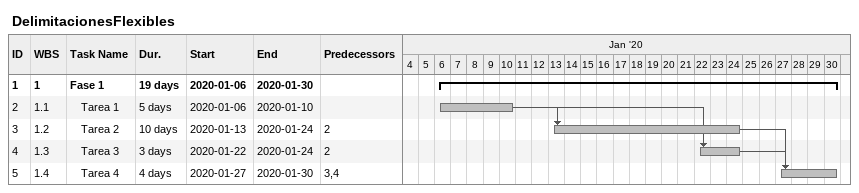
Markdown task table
DelimitacionesFlexibles

| ID | WBS | Task | Duration | Start | Finish | Predecessors |
|---|---|---|---|---|---|---|
| 1 | 1 | **Fase 1** | 19d | 2020-01-06 | 2020-01-30 |  |
| 2 | 1.1 | Tarea 1 | 5d | 2020-01-06 | 2020-01-10 |  |
| 3 | 1.2 | Tarea 2 | 10d | 2020-01-13 | 2020-01-24 | 2 |
| 4 | 1.3 | Tarea 3 | 3d | 2020-01-22 | 2020-01-24 | 2 |
| 5 | 1.4 | Tarea 4 | 4d | 2020-01-27 | 2020-01-30 | 3, 4 |
